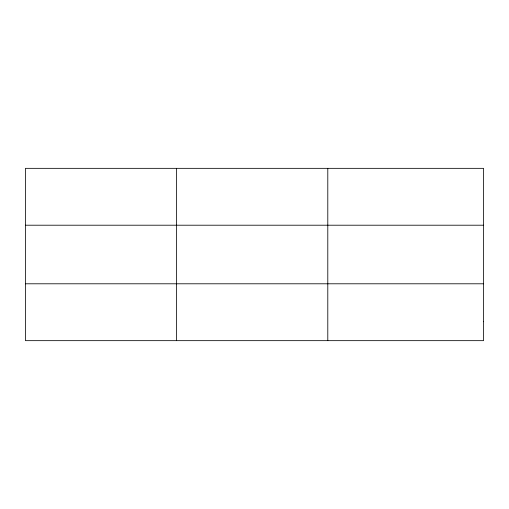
<?xml version="1.0" encoding="UTF-8"?>
<svg xmlns="http://www.w3.org/2000/svg" width="509" height="509" viewBox="0 0 509 509"><rect width="100%" height="100%" fill="white"/><g stroke="black" fill="none" stroke-linecap="round" stroke-linejoin="round"><path stroke-width="0.76" d="M176.623 168.339L176.623 340.661M327.796 168.339L327.796 340.661M25.45 225.207L483.55 225.207M25.45 283.793L483.55 283.793M483.55 321.707L483.55 340.661L25.45 340.661L25.45 168.339L483.55 168.339L483.55 321.707"/></g></svg>
